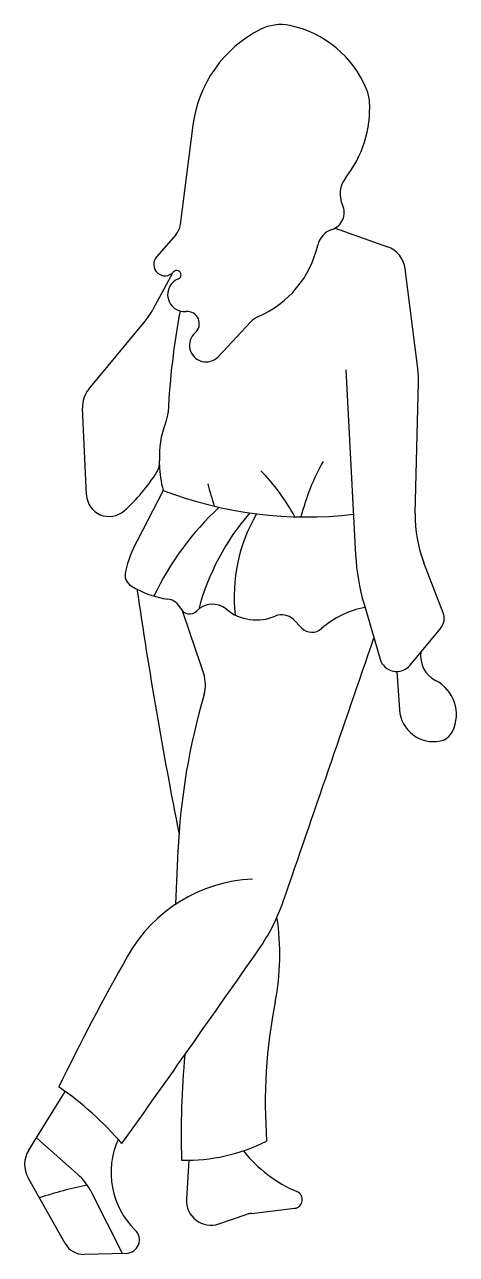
# Model space of a CAD drawing. Extents: x -6.3 to 15.8, y 0.9 to 63.7.
import ezdxf

# ---------------------------------------------------------------- set-up
doc = ezdxf.new("R2010")
doc.units = 0
doc.layers.get('0').update_dxf_attribs({"linetype": 'CONTINUOUS'})

msp = doc.modelspace()

# ---------------------------------------------------------------- linework, layer by layer
for p, q in [((1.683, 53.509), (2.33, 58.582)), ((1.445, 52.979), (0.461, 51.847)), ((9.6, 53.323), (12.272, 52.369)), ((1.299, 51.048), (0.281, 49.159)), ((13.826, 46.156), (13.182, 51.238)), ((-3.002, 45.087), (-0.12, 48.566)), ((5.293, 48.536), (3.618, 46.751)), ((10.151, 46.073), (10.646, 36.628)), ((13.698, 38.739), (13.862, 45.433)), ((-3.116, 39.688), (-3.323, 44.128)), ((0.805, 39.921), (-0.531, 37.348)), ((15.124, 33.666), (14.138, 36.214)), ((11.076, 34.101), (11.897, 31.299)), ((7.88, 32.895), (7.468, 33.314)), ((13.43, 30.984), (14.998, 32.884)), ((12.759, 30.662), (12.893, 28.703)), ((1.459, 18.782), (1.563, 21.514)), ((-6.074, 6.205), (-4.209, 9.204)), ((-5.68, 6.839), (-3.578, 4.985)), ((2.117, 5.693), (1.992, 3.702)), ((-4.213, 1.434), (-6.104, 4.788)), ((-1.269, 0.927), (-2.841, 4.031)), ((5.314, 2.975), (7.526, 3.233)), ((3.651, 2.434), (5.101, 2.927)), ((-1.082, 0.932), (-3.234, 0.878))]:
    msp.add_line(p, q)
for centre, radius, start, end in [((6.81, 61.428), 2.294, 78.33672, 117.0545), ((6.171, 58.332), 5.455, 22.51865, 78.33672), ((8.676, 57.773), 6.398, 117.0545, 172.7336), ((9.386, 59.665), 1.975, 3.27093, 22.51865), ((5.596, 59.449), 5.771, 321.8182, 3.27093), ((11.174, 55.062), 1.325, 141.8182, 205.096), ((9.15, 54.114), 0.91, 288.535, 25.09605), ((0.689, 53.636), 1.002, 318.9908, 352.7336), ((9.793, 52.196), 1.113, 108.5349, 167.1391), ((3.617, 53.606), 5.222, 293.3359, 347.1391), ((11.806, 51.064), 1.386, 7.22107, 70.35394), ((0.899, 51.467), 0.58, 138.9908, 318.54), ((1.499, 50.937), 0.221, 291.5383, 138.54), ((1.899, 49.924), 0.867, 111.5383, 274.994), ((-2.92, 50.886), 3.636, 320.3568, 331.6536), ((40.049, 41.938), 39.043, 169.4458, 177.1086), ((2.029, 48.439), 0.624, 311.2695, 94.99396), ((6.152, 47.729), 1.178, 113.3359, 136.8126), ((3, 47.332), 0.848, 131.2695, 316.8126), ((9.055, 45.551), 4.809, 358.5915, 7.22107), ((-1.924, 44.193), 1.4, 140.3568, 182.67), ((-0.634, 43.993), 1.692, 337.5563, 357.1086), ((4.834, 41.734), 4.225, 157.5563, 184.1395), ((-7.078, 45.547), 8.893, 311.3848, 328.2016), ((-0.324, 41.36), 0.947, 328.2016, 4.13948), ((5.814, 41.329), 5.202, 181.2101, 195.6962), ((-1.159, 33.967), 9.836, 27.90657, 45.01188), ((19.456, 35.588), 11.98, 150.9696, 165.6194), ((19.583, 44.506), 17.038, 194.476, 198.446), ((-1.962, 39.742), 1.155, 182.67, 311.3848), ((8.16, 59.129), 20.567, 249.0476, 276.638), ((13.8, 28.121), 14.909, 132.807, 154.587), ((14.569, 30.651), 12.37, 138.9795, 165.0138), ((12.852, 34.484), 8.417, 149.756, 186.339), ((20.241, 38.578), 6.545, 178.5915, 201.1734), ((5.928, 33.995), 7.277, 152.5623, 165.8775), ((21.684, 37.206), 11.054, 182.9982, 196.324), ((-0.48, 35.607), 0.669, 165.8775, 238.6287), ((1.762, 39.285), 4.977, 238.6287, 261.777), ((250.055, 71.523), 253.259, 188.3211, 191.1937), ((0.924, 33.485), 0.884, 26.89006, 81.77706), ((3.325, 32.975), 1.124, 50.77058, 135.6851), ((11.952, 29.405), 4.608, 100.3584, 131.4645), ((2.161, 34.112), 0.503, 206.8901, 315.6851), ((-1576.343, -498.2), 1665.388, 18.51152, 18.62803), ((5.575, 35.73), 2.433, 230.7706, 293.3394), ((6.871, 32.728), 0.838, 44.45366, 113.3394), ((14.393, 33.383), 0.784, 320.4703, 21.17346), ((8.41, 33.414), 0.742, 224.4537, 311.4645), ((-3607.302, 1270.778), 3824.91, 340.8954, 341.1088), ((15.358, 31.446), 1.385, 171.0632, 243.0596), ((12.747, 31.548), 0.886, 196.324, 320.4703), ((1.202, 29.993), 1.766, 343.7284, 18.51152), ((13.842, 28.464), 1.96, 333.8101, 63.05956), ((35.773, 19.902), 34.248, 163.7284, 177.397), ((14.629, 28.821), 1.74, 183.9145, 281.3575), ((14.795, 27.996), 0.898, 281.3575, 333.8101), ((-6.371, 21.818), 7.94, 357.397, 357.8062), ((5.741, 12.309), 7.761, 92.77408, 150.5509), ((-2.52, 22.187), 10.013, 325.0337, 340.8954), ((-5.734, 16.187), 12.504, 348.8631, 8.80684), ((-1178.814, 844.805), 1445.411, 324.553, 325.0337), ((108.973, -45.975), 126.31, 150.5509, 153.9804), ((32.925, 8.576), 26.898, 168.8631, 184.0751), ((43.668, 7.099), 41.943, 174.5497, 181.9177), ((-14.184, -4.577), 17.012, 40.80082, 55.44688), ((2.208, 5.048), 4.072, 155.2937, 226.0119), ((1.994, 14.823), 9.131, 268.4632, 296.6891), ((-4.894, 5.471), 1.39, 148.1282, 209.4266), ((10.322, 10.43), 6.884, 218.2149, 247.1341), ((1.131, -16.309), 21.151, 101.466, 108.3509), ((-5.697, 2.584), 3.201, 26.86026, 48.56757), ((7.474, 3.676), 0.446, 276.6724, 67.1341), ((3.247, 3.624), 1.257, 176.4305, 288.7684), ((5.434, 1.945), 1.037, 96.67241, 108.7685), ((-1.1, 1.622), 0.69, 271.4258, 46.01191), ((-3.261, 1.971), 1.093, 209.4266, 271.4258)]:
    msp.add_arc(centre, radius, start, end)

doc.saveas('drawing.dxf')
